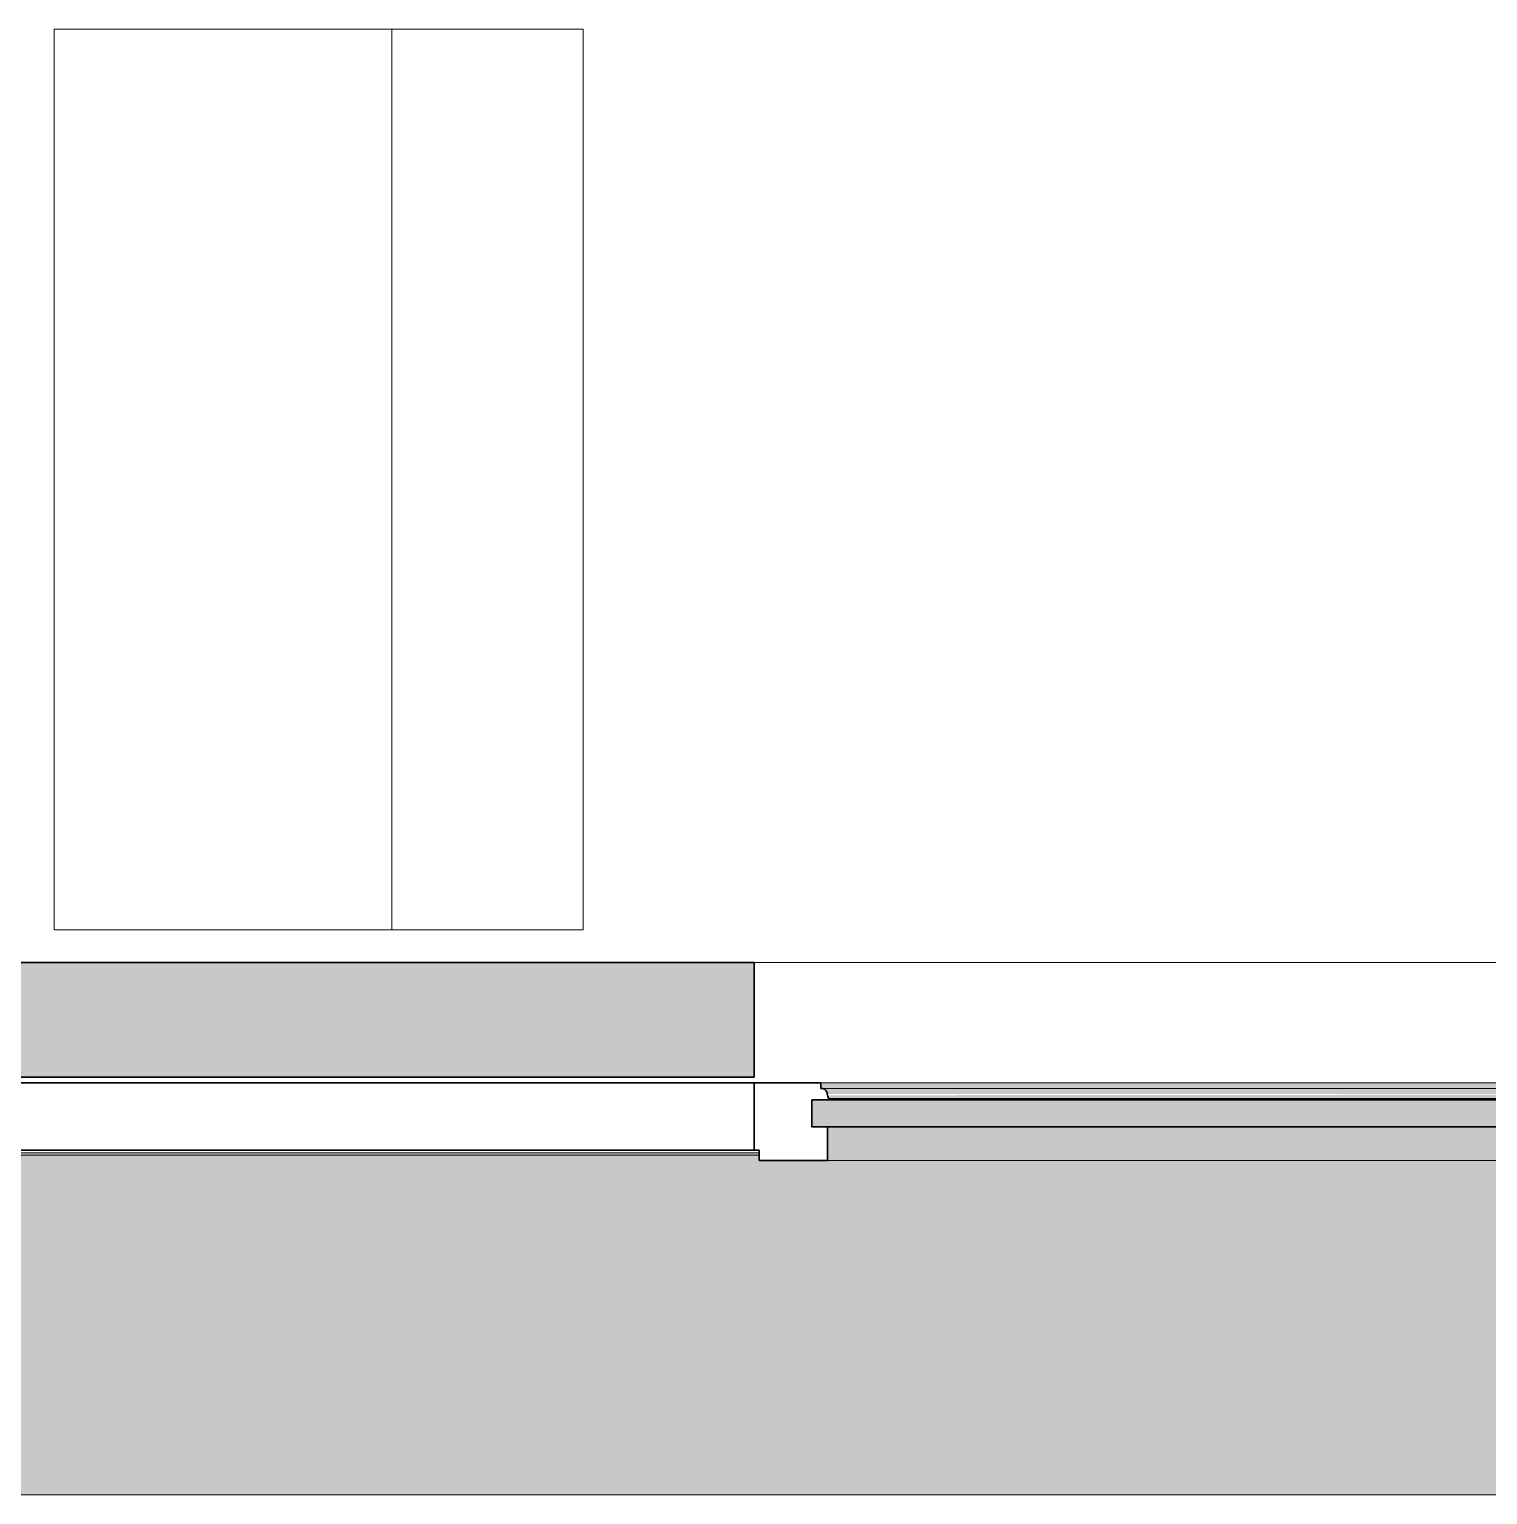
# Model space of a CAD drawing. Header units: millimetres. Extents: x 155927 to 326028, y -36033 to 97293.
# Drawn here: x 220149 to 221444, y 8897 to 10199 of the extents above; entities that cross this region are included whole.
import ezdxf

# ---------------------------------------------------------------- set-up
doc = ezdxf.new("R2010")
doc.units = ezdxf.units.MM
doc.header["$MEASUREMENT"] = 0
for name, color, linetype, lineweight in [('A-GLAZ', 7, 'CONTINUOUS', 9), ('A-WALL-PATT', 7, 'CONTINUOUS', 9), ('I-FURN', 8, 'CONTINUOUS', 9), ('I-WALL', 7, 'CONTINUOUS', 9)]:
    doc.layers.add(name, color=color, linetype=linetype, lineweight=lineweight)

msp = doc.modelspace()

# ---------------------------------------------------------------- hatches: boundary and pattern name
at = {"layer": 'A-GLAZ'}
h = msp.add_hatch(color=256, dxfattribs=at)
h.paths.add_polyline_path([(220856.4, 9255.8), (220853.6, 9257.5), (220854.9, 9256.4), (220856, 9255.9)], flags=0)
h.paths.add_polyline_path([(218089.4, 9255.8), (218086.6, 9257.5), (218087.9, 9256.4), (218089, 9255.9)], flags=0)
h.paths.add_polyline_path([(215322.4, 9255.8), (215319.6, 9257.5), (215320.9, 9256.4), (215322, 9255.9)], flags=0)
for points in [[(222129.8, 9257.5), (222133.6, 9257.5), (222133.6, 9262.5), (220852, 9262.5), (220852, 9257.5), (222127.8, 9257.5)], [(222127.8, 9252.6), (222129.6, 9256.2), (222129.8, 9257.5), (220854.9, 9257), (220857.6, 9253.9), (220858.3, 9252.6), (222127.4, 9252.6)], [(222141.6, 9223.6), (222141.6, 9247.5), (220844.1, 9247.5), (220844.1, 9223.6)], [(222126.4, 9248.6), (222127.6, 9252.6), (220858, 9251.5), (220859.3, 9248.6), (222081, 9248.6)], [(222127.6, 9193.6), (222127.6, 9223.6), (220858, 9223.6), (220858, 9193.6)], [(222292.8, 8896.6), (222292.8, 8933.6), (222192.8, 8933.6), (222192.8, 9198.3), (222188.5, 9198.3), (222188.5, 9193.6), (220797.2, 9193.6), (220797.2, 9198.3), (219421.5, 9198.3), (219421.5, 9193.6), (218030.2, 9193.6), (218030.2, 9198.3), (216654.5, 9198.3), (216654.5, 9193.6), (215263.2, 9193.6), (215263.2, 9198.3), (215258.8, 9198.3), (215258.8, 8896.6), (222192.8, 8896.6)]]:
    msp.add_hatch(color=256, dxfattribs=at).paths.add_polyline_path(points, flags=0)
h = msp.add_hatch(color=256, dxfattribs=at)
h.paths.add_polyline_path([(222192.8, 9198.3), (222192.8, 9200.4), (222188.5, 9200.4), (222188.5, 9198.3)], flags=0)
h.paths.add_polyline_path([(220564.5, 9198.3), (220797.2, 9198.3), (220797.2, 9200.4), (219421.5, 9200.4), (219421.5, 9198.3), (219431.2, 9198.3)], flags=0)
h.paths.add_polyline_path([(218020.5, 9198.3), (218030.2, 9198.3), (218030.2, 9200.4), (216654.5, 9200.4), (216654.5, 9198.3), (216664.2, 9198.3)], flags=0)
h.paths.add_polyline_path([(215263.2, 9198.3), (215263.2, 9200.4), (215258.8, 9200.4), (215258.8, 9198.3)], flags=0)
at = {"layer": 'A-WALL-PATT'}
for points in [[(220690.8, 9267.6), (220690.8, 9369.6), (219476.8, 9369.6), (219476.8, 9267.6), (220564.5, 9267.6)], [(220792.8, 9267.6), (220792.8, 9369.6), (220690.8, 9369.6), (220690.8, 9267.6)]]:
    msp.add_hatch(color=256, dxfattribs=at).paths.add_polyline_path(points, flags=0)

# ---------------------------------------------------------------- linework, layer by layer
at = {"layer": 'A-GLAZ', "lineweight": 30}
for p, q in [((220792.8, 9262.5), (219425.8, 9262.5)), ((220792.8, 9202.6), (220792.8, 9262.5)), ((220852, 9262.5), (220792.8, 9262.5)), ((220792.8, 9262.5), (220792.8, 9202.6)), ((220852, 9257.5), (220852, 9262.5)), ((220853.6, 9257.5), (220852, 9257.5)), ((222141.6, 9247.5), (220844.1, 9247.5)), ((220844.1, 9247.5), (220844.1, 9223.6)), ((220844.1, 9223.6), (220844.1, 9247.5)), ((220844.1, 9247.5), (220859.3, 9247.5)), ((220859.3, 9247.5), (220859.3, 9248.6)), ((220844.1, 9223.6), (222141.6, 9223.6)), ((220858, 9223.6), (220844.1, 9223.6)), ((220858, 9193.6), (220858, 9223.6)), ((219425.8, 9202.6), (220792.8, 9202.6)), ((220792.8, 9202.6), (220797.2, 9202.6)), ((220797.2, 9202.6), (220797.2, 9193.6)), ((220797.2, 9193.6), (220858, 9193.6))]:
    msp.add_line(p, q, dxfattribs=at)
at = {"layer": 'A-GLAZ'}
for p, q in [((222133.6, 9262.5), (220852, 9262.5)), ((220852, 9257.5), (220853.6, 9257.5)), ((220853.6, 9257.5), (222132.1, 9257.5)), ((220859.3, 9248.6), (222126.4, 9248.6)), ((219421.5, 9200.4), (220797.2, 9200.4)), ((219421.5, 9198.3), (220797.2, 9198.3)), ((220858, 9193.6), (222127.6, 9193.6)), ((215258.8, 8896.6), (222292.8, 8896.6))]:
    msp.add_line(p, q, dxfattribs=at)
at = {"layer": 'A-GLAZ', "lineweight": 30}
for centre, radius, start, end in [((220852.5, 9252.2), 5.36, 3.4261, 78.0476), ((220865.2, 9253), 7.4, 183.4261, 216.5739)]:
    msp.add_arc(centre, radius, start, end, dxfattribs=at)
at = {"layer": 'A-GLAZ'}
for points, knots in [([(220856, 9256.2), (220856, 9256.3), (220855.8, 9256.4), (220855.5, 9256.7), (220855.1, 9256.9), (220854.4, 9257.3), (220853.9, 9257.4), (220853.6, 9257.5)], [0.6, 0.6, 0.6, 0.6, 0.625, 0.7, 0.775, 0.85, 1, 1, 1, 1]), ([(220857.8, 9252.6), (220857.8, 9253), (220857.7, 9253.7), (220857.4, 9254.5), (220857.1, 9254.9), (220857, 9255.1), (220857, 9255.2)], [0, 0, 0, 0, 0.2, 0.3, 0.35, 0.4, 0.4, 0.4, 0.4])]:
    msp.add_open_spline(points, degree=3, knots=knots, dxfattribs=at)
msp.add_open_spline([(220859.3, 9248.6), (220859, 9249), (220858.7, 9249.4), (220858.5, 9249.8)], degree=3, dxfattribs=at)
at = {"layer": 'I-FURN'}
for p, q in [((220171, 10198.6), (220171, 9398.6)), ((220471, 10198.6), (220171, 10198.6)), ((220471, 9398.6), (220471, 10198.6)), ((220641, 10198.6), (220471, 10198.6)), ((220641, 9398.6), (220641, 10198.6)), ((220171, 9398.6), (220471, 9398.6)), ((220471, 9398.6), (220641, 9398.6))]:
    msp.add_line(p, q, dxfattribs=at)
at = {"layer": 'I-WALL', "lineweight": 30}
for p, q in [((220690.8, 9369.6), (219476.8, 9369.6)), ((220792.8, 9369.6), (220690.8, 9369.6)), ((220792.8, 9267.6), (220792.8, 9369.6)), ((219476.8, 9267.6), (220690.8, 9267.6)), ((220690.8, 9267.6), (220792.8, 9267.6))]:
    msp.add_line(p, q, dxfattribs=at)
at = {"layer": 'I-WALL'}
msp.add_line((220792.8, 9369.6), (222192.8, 9369.6), dxfattribs=at)

doc.saveas('drawing.dxf')
